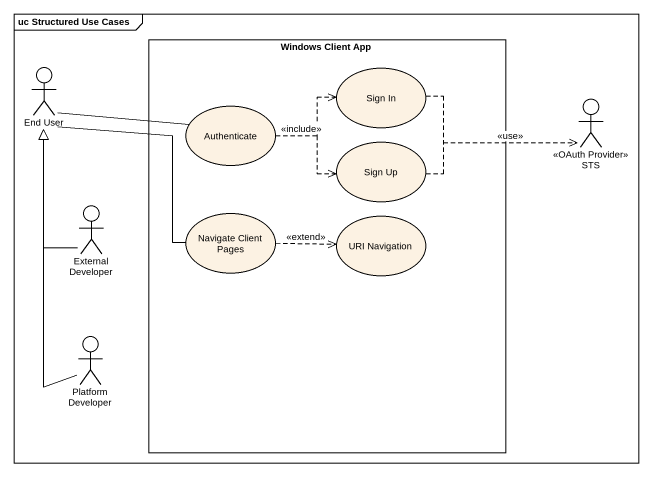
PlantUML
@startuml
mainframe uc Structured Use Cases
rectangle "Windows Client App" as Windows_Client_App {
  usecase "Sign In" as Sign_In
  usecase Authenticate
  usecase "Sign Up" as Sign_Up
  usecase "Navigate Client Pages" as Navigate_Client_Pages
  usecase "URI Navigation" as URI_Navigation
}
actor "End User" as End_User
actor STS <<OAuth Provider>>
actor "External Developer" as External_Developer
actor "Platform Developer" as Platform_Developer
End_User -right- Authenticate
End_User -- Navigate_Client_Pages
Sign_In .right.> STS : <<use>>
Authenticate .right.> Sign_In : <<include>>
Authenticate .right.> Sign_Up
Sign_Up .right.> STS
External_Developer -up-|> End_User
Navigate_Client_Pages .right.> URI_Navigation : <<extend>>
Platform_Developer -up-|> End_User
@enduml
